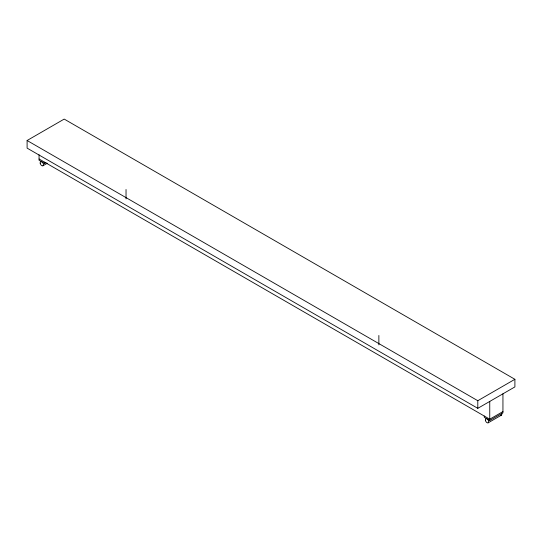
<?xml version="1.0" encoding="UTF-8"?>
<svg xmlns="http://www.w3.org/2000/svg" width="542" height="542" viewBox="0 0 542 542"><rect width="100%" height="100%" fill="white"/><g stroke="black" fill="none" stroke-linecap="round" stroke-linejoin="round"><path stroke-width="0.81" d="M27.1 140.507L64.2 119.084L514.9 379.298L514.9 386.913L477.8 408.329L27.1 148.122L27.1 140.507L477.8 400.714L514.9 379.298M39.058 154.761L39.058 160.263L44.552 163.433L46.016 162.586M42.967 165.771L47.364 163.23M502.942 411.581L489.751 419.196L39.058 158.989M484.257 416.026L484.257 417.293L489.751 420.47L502.942 412.855L502.942 393.81M488.173 422.807L501.364 415.192M489.751 401.432L489.751 420.47M477.8 400.714L477.8 408.329M378.865 335.471L378.865 344.868M126.035 189.504L126.035 198.894M44.552 162.166L44.552 163.433M501.696 413.248A2.331 1.348 60 0 1 500.551 415.233M40.183 163.176A2.331 1.348 60 0 0 42.886 165.811A2.331 1.348 60 0 0 42.344 162.261A2.331 1.348 60 0 0 40.183 163.176M485.388 420.213A2.331 1.348 60 0 0 488.085 422.848A2.331 1.348 60 0 0 487.543 419.298A2.331 1.348 60 0 0 485.388 420.213"/></g></svg>
